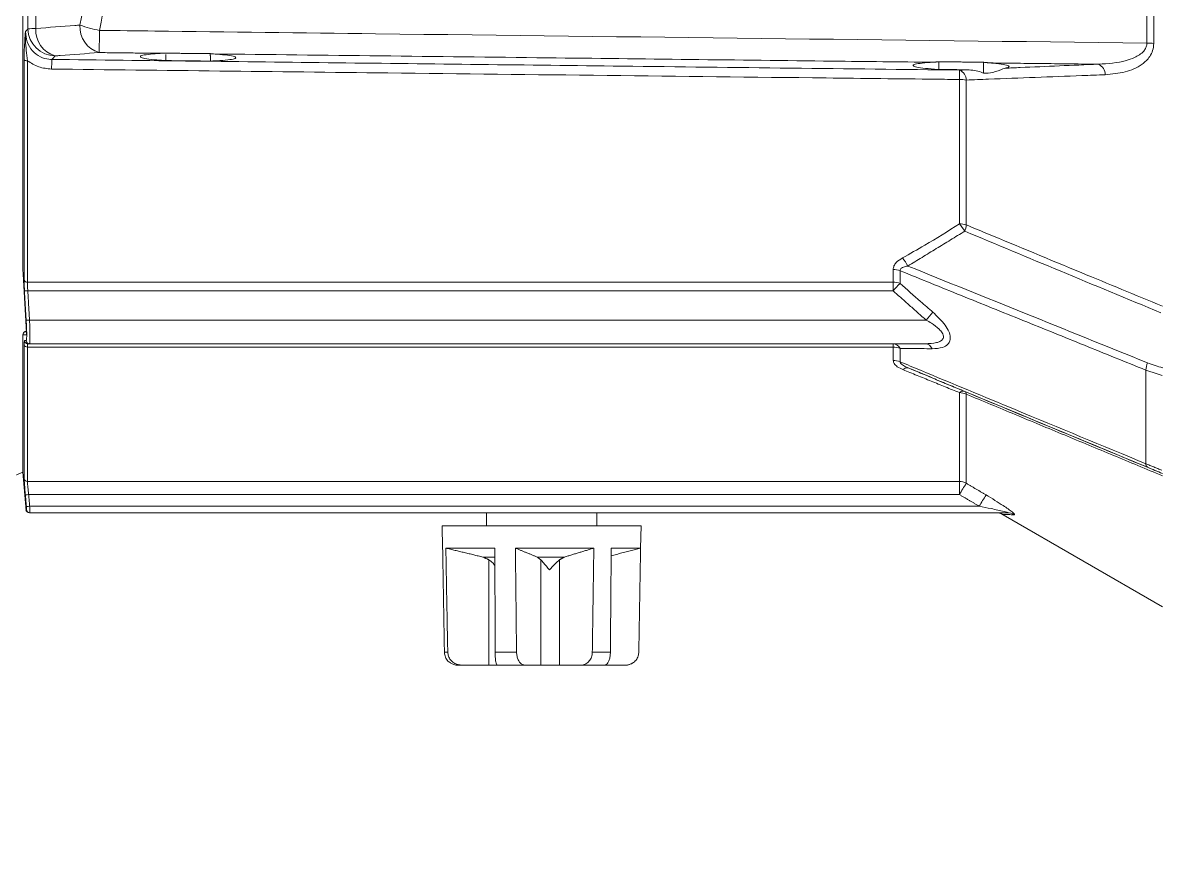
# Model space of a CAD drawing. Extents: x 11 to 120, y 2 to 94.
# Drawn here: x 82.94 to 88.07, y 36.1 to 39.94 of the extents above; entities that cross this region are included whole.
import ezdxf

# ---------------------------------------------------------------- set-up
doc = ezdxf.new("R2010")
doc.units = 0
doc.header["$MEASUREMENT"] = 0
doc.linetypes.add('SLD-Solid', pattern=[0])
doc.layers.add('OBJECT', color=7, linetype='CONTINUOUS')

msp = doc.modelspace()

# ---------------------------------------------------------------- linework, layer by layer
at = {"layer": 'OBJECT', "color": 7, "linetype": 'SLD-Solid', "lineweight": 15}
for p, q in [((82.9369, 40.4989), (82.9369, 38.8515)), ((88.0261, 39.845), (88.0261, 40.4989)), ((88.0571, 40.4989), (88.0571, 39.8432)), ((82.9435, 38.7715), (82.9435, 39.769)), ((82.9584, 39.7652), (82.9584, 38.7626)), ((87.1774, 39.0265), (87.1774, 39.6802)), ((87.2084, 39.6776), (87.2084, 39.0219)), ((86.8774, 38.7626), (86.8774, 38.8197)), ((86.9084, 38.8145), (86.9084, 38.7572)), ((82.9584, 38.7626), (86.8774, 38.7626)), ((86.8774, 38.7626), (86.8774, 38.7234)), ((86.8774, 38.7234), (82.96, 38.7234)), ((82.9677, 38.591), (87.0264, 38.591)), ((82.9369, 38.507), (82.9369, 37.9026)), ((82.9435, 37.8738), (82.9435, 38.4793)), ((87.0224, 38.4839), (82.9676, 38.4839)), ((86.8774, 38.4839), (86.8774, 38.4689)), ((86.8774, 38.4689), (82.9584, 38.4689)), ((82.9584, 38.4689), (82.9584, 37.8604)), ((86.8774, 38.4088), (86.8774, 38.4689)), ((86.9084, 38.4626), (86.9084, 38.4024)), ((88.0214, 37.9408), (88.0214, 38.3644)), ((87.1774, 37.8604), (87.1774, 38.2625)), ((87.2084, 38.2556), (87.2084, 37.8522)), ((78.7381, 36.1047), (82.9369, 37.9026)), ((82.9369, 37.9026), (82.9521, 37.729)), ((82.9584, 37.8604), (87.1774, 37.8604)), ((87.1774, 37.8604), (87.1774, 37.8011)), ((87.1774, 37.8011), (82.9638, 37.8011)), ((82.9684, 37.7481), (87.2671, 37.7481)), ((82.9694, 37.7189), (87.3943, 37.7189)), ((85.0359, 37.7189), (85.0359, 37.6589)), ((85.5359, 37.6589), (85.5359, 37.7189)), ((87.375, 37.7094), (88.0964, 37.2929)), ((84.8359, 37.6589), (84.8377, 37.5589)), ((84.8406, 37.6589), (84.8359, 37.6589)), ((85.7359, 37.6589), (84.8406, 37.6589)), ((85.7342, 37.5589), (85.7359, 37.6589)), ((84.8377, 37.5589), (84.8379, 37.5588)), ((84.8379, 37.5589), (84.8377, 37.5589)), ((85.0744, 37.5589), (84.8523, 37.5589)), ((85.5224, 37.5589), (85.1673, 37.5589)), ((85.7342, 37.5589), (85.601, 37.5589)), ((85.6988, 37.5494), (85.7342, 37.5589)), ((85.0707, 37.5181), (85.0204, 37.5181)), ((85.0474, 37.0289), (85.0474, 37.5063)), ((85.3888, 37.5181), (85.266, 37.5181)), ((85.2819, 37.0289), (85.2819, 37.5063)), ((85.3673, 37.0289), (85.3673, 37.5063)), ((84.846, 37.0879), (84.861, 37.0879)), ((85.0756, 37.0879), (85.1724, 37.0879)), ((85.5155, 37.0879), (85.5974, 37.0879)), ((84.9256, 37.0289), (84.9059, 37.0289)), ((85.0474, 37.0289), (84.9256, 37.0289)), ((85.0474, 37.0289), (85.1014, 37.0289)), ((85.2104, 37.0289), (85.0844, 37.0289)), ((85.2819, 37.0289), (85.2104, 37.0289)), ((85.2819, 37.0289), (85.3673, 37.0289)), ((85.3673, 37.0289), (85.4642, 37.0289)), ((85.5707, 37.0289), (85.4642, 37.0289)), ((85.5151, 37.0289), (85.5524, 37.0289)), ((85.5524, 37.0289), (85.6657, 37.0289))]:
    msp.add_line(p, q, dxfattribs=at)
at = {"layer": 'OBJECT', "color": 7, "linetype": 'SLD-Solid', "lineweight": 15, "flags": 128}
msp.add_lwpolyline([(82.9451, 38.5375), (82.9432, 38.5363), (82.9407, 38.5335), (82.9392, 38.5308), (82.9384, 38.5286), (82.9378, 38.5262), (82.9372, 38.5212), (82.9369, 38.5032)], dxfattribs=at)
at = {"layer": 'OBJECT', "color": 7, "linetype": 'SLD-Solid', "lineweight": 15}
for centre, radius, start, end in [((80.1839, 40.5189), 3.07, 348.8753, 359.6267), ((83.0039, 39.5157), 0.3957, 91.0192, 96.2638), ((83.0863, 39.9125), 0.1256, 181.5417, 268.8707), ((83.1166, 39.9024), 0.1201, 175.7127, 254.149), ((83.3159, 39.9176), 0.1201, 175.7127, 254.149), ((83.3756, 40.4101), 0.5157, 249.6413, 259.8337), ((70.5814, 40.0325), 12.7038, 358.96049, 359.41335), ((88.0269, 39.5841), 0.2609, 83.354, 90.1765), ((82.9553, 39.7844), 0.0194, 232.3067, 279.0471), ((86.4672, 39.6941), 3.3996, 178.704, 179.4393), ((90.2679, 39.6502), 3.0907, 178.6555, 179.4441), ((87.1579, 39.6764), 0.0505, 1.3382, 66.4287), ((87.7854, 39.7021), 0.052, 359.7536, 65.3035), ((87.1781, 39.5015), 0.1787, 80.2573, 90.2438), ((87.178, 38.9233), 0.1032, 72.8565, 90.3249), ((87.0521, 38.9096), 0.1713, 29.2751, 43.0285), ((87.0761, 39.0383), 0.1333, 340.2798, 352.9213), ((86.798, 38.766), 0.1613, 25.6084, 41.2589), ((86.8779, 38.728), 0.0917, 70.5732, 90.3183), ((82.9565, 38.7764), 0.0139, 200.5792, 277.9193), ((86.8779, 38.6736), 0.089, 69.9484, 90.3133), ((89.638, 36.2211), 3.7259, 137.1049, 137.8099), ((82.9425, 38.9715), 0.2487, 270.5952, 274.0409), ((89.8376, 36.1479), 3.7245, 138.2861, 139.0079), ((82.9496, 38.838), 0.2476, 270.7202, 274.1814), ((82.9533, 38.525), 0.015, 117.4142, 183.8067), ((82.957, 38.4828), 0.014, 194.6556, 275.7882), ((82.9601, 38.4989), 0.015, 183.6735, 269.9556), ((82.9676, 38.4989), 0.015, 183.5555, 269.9521), ((86.8745, 38.4465), 0.0375, 25.3816, 85.6132), ((87.0192, 38.4468), 0.0373, 23.0933, 84.9541), ((86.8777, 38.3912), 0.0777, 66.7783, 90.264), ((86.8777, 38.333), 0.0758, 66.1396, 90.2489), ((86.9399, 38.351), 0.0242, 77.1665, 139.5536), ((88.1464, 38.356), 0.1253, 160.4845, 176.1304), ((87.1942, 38.244), 0.025, 73.8181, 132.2707), ((87.1935, 38.2553), 0.0149, 1.0364, 58.8524), ((87.1776, 38.1909), 0.0717, 64.5972, 90.2046), ((88.0385, 37.9389), 0.0172, 173.6295, 235.2146), ((82.9583, 37.8753), 0.0149, 185.5541, 270.4341), ((87.1774, 37.7975), 0.0628, 60.4665, 90.0261), ((88.5463, 37.0064), 1.5829, 147.6982, 149.8633), ((82.9475, 37.9485), 0.1483, 270.5479, 276.3329), ((88.6286, 36.9586), 1.5739, 147.7106, 149.8893), ((82.9667, 37.7339), 0.015, 185.5299, 270), ((82.952, 37.8954), 0.1482, 270.5487, 276.3375), ((82.9694, 37.7339), 0.015, 184.942, 269.9979), ((87.3419, 37.6569), 0.062, 57.7956, 89.9999), ((87.3943, 37.6601), 0.0588, 58.126, 89.9453), ((84.9059, 37.0889), 0.06, 236.3566, 270), ((85.666, 37.0889), 0.06, 270, 303.581)]:
    msp.add_arc(centre, radius, start, end, dxfattribs=at)
msp.add_ellipse((80.2723, 40.5189), major_axis=(0, 3.195), ratio=0.960876, start_param=4.518226, end_param=4.706129, dxfattribs=at)
for points, knots in [([(82.9607, 39.9091), (82.9599, 39.9522), (82.9562, 40.1488), (82.9552, 40.3454), (82.9545, 40.4989)], [0, 0, 0, 0, 0.219221, 1, 1, 1, 1]), ([(82.9969, 39.9114), (83.0557, 39.9159), (83.1221, 39.9209), (83.1886, 39.926), (83.1962, 39.9266)], [0, 0, 0, 0, 0.885696, 1, 1, 1, 1]), ([(82.9435, 39.769), (82.9436, 39.7846), (82.944, 39.8183), (82.9465, 39.8593), (82.9485, 39.8846), (82.9496, 39.8974), (82.9496, 39.8975)], [0, 0, 0, 0, 0.298756, 0.643488, 0.997321, 1, 1, 1, 1]), ([(82.9496, 39.8975), (82.9496, 39.8973), (82.948, 39.8699), (82.9508, 39.8308), (82.9566, 39.7811), (82.9584, 39.7652)], [0, 0, 0, 0, 0.00294, 0.680839, 1, 1, 1, 1]), ([(82.9496, 39.8975), (82.951, 39.8817), (82.9538, 39.8503), (82.9784, 39.8095), (83.014, 39.7818), (83.0465, 39.7719), (83.0642, 39.7712), (83.0685, 39.771)], [0, 0, 0, 0, 0.251338, 0.503314, 0.735356, 0.935196, 1, 1, 1, 1]), ([(83.2846, 39.9024), (83.3679, 39.9014), (83.7845, 39.8964), (85.365, 39.8772), (86.8622, 39.8591), (88.0261, 39.845)], [0, 0, 0, 0, 0.052722, 0.263609, 1, 1, 1, 1]), ([(87.8071, 39.7494), (87.8496, 39.7522), (87.9056, 39.7558), (87.9735, 39.7798), (88.0057, 39.7991), (88.0221, 39.8232), (88.0259, 39.8363), (88.026, 39.8434), (88.0261, 39.845)], [0, 0, 0, 0, 0.49037, 0.647323, 0.850236, 0.921686, 0.982753, 1, 1, 1, 1]), ([(88.0571, 39.8432), (88.056, 39.8324), (88.054, 39.8107), (88.0361, 39.7771), (87.9961, 39.7393), (87.9265, 39.7101), (87.8679, 39.7047), (87.8374, 39.7019)], [0, 0, 0, 0, 0.101178, 0.20186, 0.374018, 0.675191, 1, 1, 1, 1]), ([(83.0678, 39.7274), (83.0477, 39.7293), (83.0079, 39.7331), (82.9748, 39.7546), (82.9584, 39.7652)], [0, 0, 0, 0, 0.505218, 1, 1, 1, 1]), ([(83.0685, 39.771), (83.4988, 39.766), (84.3595, 39.7558), (85.7293, 39.7397), (86.6689, 39.7287), (87.1781, 39.7227)], [0, 0, 0, 0, 0.314137, 0.628275, 1, 1, 1, 1]), ([(83.2831, 39.802), (83.2243, 39.7976), (83.1579, 39.7925), (83.0914, 39.7875), (83.0838, 39.7869)], [0, 0, 0, 0, 0.885696, 1, 1, 1, 1]), ([(83.5715, 39.7987), (83.5558, 39.7979), (83.5207, 39.796), (83.4837, 39.7913), (83.4661, 39.7852), (83.4734, 39.7787), (83.5049, 39.7725), (83.5464, 39.7682), (83.5759, 39.7664), (83.5845, 39.7658)], [0, 0, 0, 0, 0.128648, 0.288962, 0.449731, 0.611042, 0.772602, 0.934007, 1, 1, 1, 1]), ([(83.7865, 39.7635), (83.8012, 39.7641), (83.8365, 39.7657), (83.8778, 39.7698), (83.9024, 39.7756), (83.9024, 39.7821), (83.8778, 39.7885), (83.8397, 39.7932), (83.8101, 39.7953), (83.8005, 39.796)], [0, 0, 0, 0, 0.115332, 0.275775, 0.436647, 0.598107, 0.759921, 0.921699, 1, 1, 1, 1]), ([(87.0568, 39.7581), (86.9055, 39.7599), (86.3239, 39.7666), (85.2385, 39.7793), (84.3043, 39.7902), (83.8005, 39.796)], [0, 0, 0, 0, 0.13935, 0.535804, 1, 1, 1, 1]), ([(87.0568, 39.7581), (87.0398, 39.757), (87.0046, 39.7547), (86.9735, 39.7492), (86.9644, 39.7429), (86.9807, 39.7363), (87.0201, 39.7304), (87.0602, 39.7271), (87.0829, 39.7258), (87.0842, 39.7257)], [0, 0, 0, 0, 0.15394, 0.320562, 0.487664, 0.655244, 0.822937, 0.990326, 1, 1, 1, 1]), ([(87.385, 39.7315), (87.3907, 39.7329), (87.4045, 39.7362), (87.4036, 39.7421), (87.3791, 39.7485), (87.3441, 39.7528), (87.3201, 39.7547), (87.3152, 39.7551)], [0, 0, 0, 0, 0.177719, 0.430152, 0.683139, 0.93607, 1, 1, 1, 1]), ([(87.1774, 39.6802), (87.1416, 39.6806), (86.9405, 39.6829), (86.0781, 39.6928), (84.744, 39.7081), (83.5752, 39.7216), (83.0678, 39.7274)], [0, 0, 0, 0, 0.026129, 0.146813, 0.629552, 1, 1, 1, 1]), ([(87.2135, 39.7242), (87.2347, 39.7227), (87.2603, 39.7208), (87.2831, 39.71), (87.2869, 39.7082)], [0, 0, 0, 0, 0.832046, 1, 1, 1, 1]), ([(87.2869, 39.7082), (87.3011, 39.7089), (87.3364, 39.7106), (87.3672, 39.7268), (87.3814, 39.7306), (87.385, 39.7315)], [0, 0, 0, 0, 0.333301, 0.829115, 1, 1, 1, 1]), ([(87.385, 39.7315), (87.4075, 39.7325), (87.548, 39.7385), (87.6888, 39.7444), (87.8071, 39.7494)], [0, 0, 0, 0, 0.159832, 1, 1, 1, 1]), ([(87.8374, 39.7019), (87.8021, 39.7005), (87.6258, 39.6937), (87.4161, 39.6856), (87.242, 39.6789), (87.2084, 39.6776)], [0, 0, 0, 0, 0.167872, 0.839363, 1, 1, 1, 1]), ([(86.9193, 38.8724), (86.9531, 38.8913), (87.0404, 38.9403), (87.1253, 38.9938), (87.1774, 39.0265)], [0, 0, 0, 0, 0.387427, 1, 1, 1, 1]), ([(88.0895, 38.624), (87.9374, 38.6871), (87.6412, 38.81), (87.3454, 38.9334), (87.2016, 38.9934)], [0, 0, 0, 0, 0.513611, 1, 1, 1, 1]), ([(87.2084, 39.0219), (87.2392, 39.0091), (87.4125, 38.9371), (87.7084, 38.8144), (87.9738, 38.7047), (88.0964, 38.654)], [0, 0, 0, 0, 0.104199, 0.585852, 1, 1, 1, 1]), ([(82.9369, 38.8515), (82.937, 38.8449), (82.9371, 38.8315), (82.9379, 38.8153), (82.9383, 38.807)], [0, 0, 0, 0, 0.49158, 1, 1, 1, 1]), ([(86.8774, 38.8197), (86.8781, 38.8253), (86.8797, 38.8365), (86.8934, 38.8558), (86.9092, 38.8659), (86.9193, 38.8724)], [0, 0, 0, 0, 0.26318, 0.525234, 1, 1, 1, 1]), ([(86.9435, 38.8357), (86.9367, 38.8344), (86.9265, 38.8324), (86.9155, 38.8269), (86.9102, 38.8221), (86.9084, 38.8177), (86.9084, 38.8152), (86.9084, 38.8145)], [0, 0, 0, 0, 0.437726, 0.65223, 0.821699, 0.945105, 1, 1, 1, 1]), ([(86.9435, 38.8357), (87.1196, 38.7648), (87.4812, 38.6191), (87.8428, 38.4728), (88.0283, 38.3978)], [0, 0, 0, 0, 0.486991, 1, 1, 1, 1]), ([(82.945, 38.7228), (82.9446, 38.7315), (82.9437, 38.7493), (82.9435, 38.764), (82.9435, 38.7715)], [0, 0, 0, 0, 0.488652, 1, 1, 1, 1]), ([(82.9584, 38.7626), (82.9585, 38.7569), (82.9586, 38.7451), (82.9595, 38.7308), (82.96, 38.7234)], [0, 0, 0, 0, 0.486978, 1, 1, 1, 1]), ([(86.9084, 38.7572), (86.9392, 38.7297), (86.9886, 38.6857), (87.0387, 38.6424), (87.0574, 38.6262)], [0, 0, 0, 0, 0.624898, 1, 1, 1, 1]), ([(82.9527, 38.5904), (82.9521, 38.6003), (82.9495, 38.6445), (82.947, 38.6887), (82.945, 38.7228)], [0, 0, 0, 0, 0.226062, 1, 1, 1, 1]), ([(87.0574, 38.6262), (87.0749, 38.61), (87.1018, 38.585), (87.1267, 38.5474), (87.1368, 38.5197), (87.136, 38.4973), (87.1246, 38.4786), (87.0982, 38.4637), (87.0702, 38.4622), (87.0534, 38.4614)], [0, 0, 0, 0, 0.224316, 0.345841, 0.447966, 0.550598, 0.643263, 0.786621, 1, 1, 1, 1]), ([(82.9526, 38.498), (82.9532, 38.499), (82.9543, 38.5011), (82.9551, 38.5172), (82.9549, 38.541), (82.954, 38.567), (82.9531, 38.5839), (82.9527, 38.5904)], [0, 0, 0, 0, 0.216835, 0.433686, 0.650167, 0.86649, 1, 1, 1, 1]), ([(82.9677, 38.591), (82.9682, 38.5788), (82.9693, 38.5544), (82.97, 38.5221), (82.9698, 38.4979), (82.9689, 38.4856), (82.9679, 38.4844), (82.9676, 38.4839)], [0, 0, 0, 0, 0.216844, 0.433701, 0.650256, 0.866699, 1, 1, 1, 1]), ([(87.0224, 38.4839), (87.0403, 38.4845), (87.0644, 38.4853), (87.0898, 38.4941), (87.1009, 38.5021), (87.1056, 38.5124), (87.1047, 38.5228), (87.0984, 38.5359), (87.0813, 38.5552), (87.0554, 38.5743), (87.0345, 38.5864), (87.0264, 38.591)], [0, 0, 0, 0, 0.252396, 0.341467, 0.431195, 0.49019, 0.549439, 0.605129, 0.701097, 0.88522, 1, 1, 1, 1]), ([(82.9383, 38.5241), (82.9379, 38.5231), (82.9372, 38.5213), (82.9369, 38.5128), (82.9369, 38.5075), (82.9369, 38.507)], [0, 0, 0, 0, 0.489872, 0.942613, 1, 1, 1, 1]), ([(82.9464, 38.5384), (82.9484, 38.5384), (82.9509, 38.5385), (82.9535, 38.5385), (82.9539, 38.5386)], [0, 0, 0, 0, 0.845701, 1, 1, 1, 1]), ([(82.9435, 38.4793), (82.9435, 38.4844), (82.9437, 38.4952), (82.9446, 38.497), (82.9451, 38.4979)], [0, 0, 0, 0, 0.473445, 1, 1, 1, 1]), ([(82.9451, 38.4979), (82.9457, 38.4979), (82.9482, 38.4979), (82.9507, 38.498), (82.9526, 38.498)], [0, 0, 0, 0, 0.237767, 1, 1, 1, 1]), ([(82.9601, 38.4839), (82.9596, 38.4833), (82.9587, 38.482), (82.9585, 38.4734), (82.9584, 38.4689)], [0, 0, 0, 0, 0.473397, 1, 1, 1, 1]), ([(87.0534, 38.4614), (87.0219, 38.4617), (86.9733, 38.462), (86.9253, 38.4625), (86.9084, 38.4626)], [0, 0, 0, 0, 0.648491, 1, 1, 1, 1]), ([(86.9215, 38.3667), (86.9126, 38.3709), (86.8967, 38.3782), (86.8805, 38.3931), (86.8784, 38.4037), (86.8774, 38.4088)], [0, 0, 0, 0, 0.396713, 0.706829, 1, 1, 1, 1]), ([(86.9084, 38.4024), (86.9393, 38.3895), (87.1133, 38.3172), (87.4843, 38.163), (87.8244, 38.0223), (88.0214, 37.9408)], [0, 0, 0, 0, 0.083458, 0.469006, 1, 1, 1, 1]), ([(86.9084, 38.4024), (86.9085, 38.401), (86.9088, 38.3984), (86.9124, 38.3933), (86.9216, 38.3858), (86.9337, 38.3796), (86.9429, 38.3756), (86.9453, 38.3746)], [0, 0, 0, 0, 0.116849, 0.233193, 0.437974, 0.854434, 1, 1, 1, 1]), ([(88.0287, 37.9248), (87.8433, 38.0016), (87.4821, 38.1512), (87.121, 38.3015), (86.9453, 38.3746)], [0, 0, 0, 0, 0.513344, 1, 1, 1, 1]), ([(88.0283, 38.3978), (88.0514, 38.3893), (88.0745, 38.3809), (88.0982, 38.3748), (88.0982, 38.3748)], [0, 0, 0, 0, 0.99997, 1, 1, 1, 1]), ([(87.2012, 38.268), (87.3449, 38.2083), (87.6407, 38.0853), (87.9369, 37.9627), (88.0891, 37.8997)], [0, 0, 0, 0, 0.48595, 1, 1, 1, 1]), ([(88.0965, 37.8967), (88.0965, 37.8967), (88.0735, 37.9062), (88.0511, 37.9155), (88.0287, 37.9248)], [0, 0, 0, 0, 0.000031, 1, 1, 1, 1]), ([(82.9489, 37.8002), (82.9481, 37.8088), (82.9467, 37.8261), (82.9449, 37.8487), (82.9437, 37.8663), (82.9435, 37.8713), (82.9435, 37.8738)], [0, 0, 0, 0, 0.249057, 0.498134, 0.746674, 1, 1, 1, 1]), ([(82.9584, 37.8604), (82.9585, 37.8584), (82.9586, 37.8545), (82.9598, 37.8407), (82.9616, 37.8225), (82.9631, 37.8083), (82.9638, 37.8011)], [0, 0, 0, 0, 0.2465, 0.492976, 0.740149, 1, 1, 1, 1]), ([(82.9534, 37.7472), (82.9526, 37.7572), (82.9511, 37.7748), (82.9495, 37.7925), (82.9489, 37.8002)], [0, 0, 0, 0, 0.564416, 1, 1, 1, 1]), ([(87.2981, 37.7993), (87.3249, 37.7831), (87.3599, 37.762), (87.398, 37.7361), (87.4148, 37.7238), (87.4249, 37.715), (87.4281, 37.7106), (87.4261, 37.7102), (87.4253, 37.71)], [0, 0, 0, 0, 0.463202, 0.605761, 0.74907, 0.84178, 0.935306, 1, 1, 1, 1]), ([(82.9527, 37.7326), (82.9524, 37.7326), (82.9519, 37.7326), (82.9536, 37.7326), (82.9545, 37.7326)], [0, 0, 0, 0, 0.509002, 1, 1, 1, 1]), ([(82.9545, 37.7326), (82.9545, 37.7328), (82.9545, 37.7331), (82.9544, 37.7357), (82.9541, 37.7395), (82.9537, 37.7436), (82.9535, 37.7462), (82.9534, 37.7472)], [0, 0, 0, 0, 0.217389, 0.434773, 0.652348, 0.870526, 1, 1, 1, 1]), ([(82.9684, 37.7481), (82.9685, 37.7448), (82.9688, 37.738), (82.9691, 37.7292), (82.9694, 37.7226), (82.9695, 37.7193), (82.9694, 37.719), (82.9694, 37.7189)], [0, 0, 0, 0, 0.218543, 0.437091, 0.65551, 0.873727, 1, 1, 1, 1]), ([(87.3943, 37.7189), (87.3948, 37.7189), (87.3957, 37.7189), (87.3962, 37.7192), (87.3958, 37.7196), (87.3944, 37.7203), (87.3892, 37.722), (87.3652, 37.7281), (87.3229, 37.7372), (87.2851, 37.7446), (87.2671, 37.7481)], [0, 0, 0, 0, 0.018434, 0.032622, 0.046846, 0.064939, 0.096407, 0.193735, 0.61436, 1, 1, 1, 1]), ([(87.3484, 37.7189), (87.3472, 37.7189), (87.3438, 37.7189), (87.3749, 37.7189), (87.3943, 37.7189)], [0, 0, 0, 0, 0.377248, 1, 1, 1, 1]), ([(87.4253, 37.71), (87.4162, 37.7101), (87.3888, 37.7104), (87.3686, 37.7106), (87.3748, 37.7106), (87.3757, 37.7106)], [0, 0, 0, 0, 0.299901, 0.901044, 1, 1, 1, 1]), ([(85.0746, 37.4788), (85.0717, 37.4831), (85.0648, 37.4934), (85.0538, 37.5016), (85.0474, 37.5063)], [0, 0, 0, 0, 0.42757, 1, 1, 1, 1]), ([(85.322, 37.4601), (85.3219, 37.4602), (85.3124, 37.4709), (85.2977, 37.488), (85.286, 37.5015), (85.2819, 37.5063)], [0, 0, 0, 0, 0.004613, 0.647697, 1, 1, 1, 1]), ([(85.3673, 37.5063), (85.3604, 37.5), (85.3454, 37.4861), (85.33, 37.4691), (85.3221, 37.4602), (85.322, 37.4601)], [0, 0, 0, 0, 0.458054, 0.995388, 1, 1, 1, 1]), ([(84.8732, 37.0398), (84.8707, 37.0411), (84.862, 37.0458), (84.8522, 37.0602), (84.8467, 37.076), (84.8462, 37.0853), (84.846, 37.0879)], [0, 0, 0, 0, 0.153444, 0.527168, 0.872113, 1, 1, 1, 1]), ([(84.861, 37.0879), (84.8618, 37.0815), (84.8633, 37.0686), (84.8735, 37.0516), (84.8886, 37.0384), (84.9067, 37.0303), (84.9196, 37.0293), (84.9256, 37.0289)], [0, 0, 0, 0, 0.198025, 0.395861, 0.598899, 0.81482, 1, 1, 1, 1]), ([(85.0844, 37.0289), (85.0833, 37.0296), (85.0812, 37.0311), (85.0784, 37.0429), (85.0765, 37.06), (85.0757, 37.0761), (85.0756, 37.0853), (85.0756, 37.0879)], [0, 0, 0, 0, 0.241746, 0.484004, 0.711798, 0.92205, 1, 1, 1, 1]), ([(85.1724, 37.0879), (85.1729, 37.0815), (85.1738, 37.0686), (85.1798, 37.0516), (85.1886, 37.0384), (85.1993, 37.0303), (85.2069, 37.0293), (85.2104, 37.0289)], [0, 0, 0, 0, 0.198025, 0.395861, 0.598899, 0.81482, 1, 1, 1, 1]), ([(85.4642, 37.0289), (85.4704, 37.0296), (85.4827, 37.0311), (85.499, 37.0429), (85.5104, 37.06), (85.5149, 37.0761), (85.5154, 37.0853), (85.5155, 37.0879)], [0, 0, 0, 0, 0.241746, 0.484004, 0.711798, 0.92205, 1, 1, 1, 1]), ([(85.5974, 37.0879), (85.597, 37.0815), (85.5964, 37.0686), (85.5922, 37.0516), (85.586, 37.0384), (85.5785, 37.0303), (85.5732, 37.0293), (85.5707, 37.0289)], [0, 0, 0, 0, 0.198025, 0.395861, 0.598899, 0.81482, 1, 1, 1, 1]), ([(85.6657, 37.0289), (85.673, 37.0296), (85.6875, 37.0311), (85.7065, 37.0429), (85.7198, 37.06), (85.7252, 37.0761), (85.7257, 37.0853), (85.7258, 37.0879)], [0, 0, 0, 0, 0.241746, 0.484004, 0.711798, 0.92205, 1, 1, 1, 1])]:
    msp.add_open_spline(points, degree=3, knots=knots, dxfattribs=at)
for points in [[(82.9907, 40.4989), (82.9969, 39.9114)], [(82.9496, 39.8975), (82.9607, 39.9091)], [(83.0838, 39.7869), (83.0685, 39.771)], [(83.5715, 39.7987), (83.2831, 39.802)], [(83.5715, 39.7987), (83.5848, 39.7994)], [(83.5845, 39.7658), (83.5848, 39.7928)], [(83.7865, 39.7635), (83.5845, 39.7658)], [(83.5848, 39.7994), (83.7862, 39.7972)], [(83.7862, 39.7972), (83.8005, 39.796)], [(83.7865, 39.7635), (83.7862, 39.7972)], [(87.0568, 39.7581), (87.0845, 39.7606)], [(87.0842, 39.7257), (87.0845, 39.7606)], [(87.0845, 39.7606), (87.2865, 39.7583)], [(87.2865, 39.7583), (87.3152, 39.7551)], [(87.2869, 39.7082), (87.2865, 39.7583)], [(87.8071, 39.7494), (87.3152, 39.7551)], [(87.2135, 39.7242), (87.0842, 39.7257)], [(87.1781, 39.7227), (87.2135, 39.7242)], [(87.2016, 38.9934), (86.9435, 38.8357)], [(82.9383, 38.807), (82.9547, 38.5245)], [(88.0214, 38.3644), (86.9084, 38.8145)], [(82.96, 38.7234), (82.9677, 38.591)], [(87.0264, 38.591), (86.8774, 38.7234)], [(82.9547, 38.5245), (82.9383, 38.5241)], [(82.9537, 38.542), (82.9464, 38.5384)], [(82.9676, 38.4839), (82.9601, 38.4839)], [(86.9453, 38.3746), (87.2012, 38.268)], [(87.1774, 38.2625), (86.9215, 38.3667)], [(88.0953, 38.3401), (88.0214, 38.3644)], [(88.0964, 37.8862), (87.2084, 38.2556)], [(88.0214, 37.9408), (88.093, 37.9112)], [(87.2084, 37.8522), (87.2981, 37.7993)], [(82.9638, 37.8011), (82.9684, 37.7481)], [(87.2671, 37.7481), (87.1774, 37.8011)], [(84.846, 37.0879), (84.8379, 37.5589)], [(84.8523, 37.5589), (84.861, 37.0879)], [(85.0204, 37.5181), (84.8523, 37.5589)], [(85.0756, 37.0879), (85.0744, 37.5589)], [(85.1673, 37.5589), (85.1724, 37.0879)], [(85.266, 37.5181), (85.1673, 37.5589)], [(85.5224, 37.5589), (85.3888, 37.5181)], [(85.5155, 37.0879), (85.5224, 37.5589)], [(85.601, 37.5589), (85.5974, 37.0879)], [(85.6987, 37.5497), (85.6007, 37.5241)], [(85.7258, 37.0879), (85.734, 37.5588)], [(85.0474, 37.5063), (85.0204, 37.5181)], [(85.2819, 37.5063), (85.266, 37.5181)], [(85.3888, 37.5181), (85.3673, 37.5063)]]:
    msp.add_open_spline(points, degree=1, dxfattribs=at)

doc.saveas('drawing.dxf')
